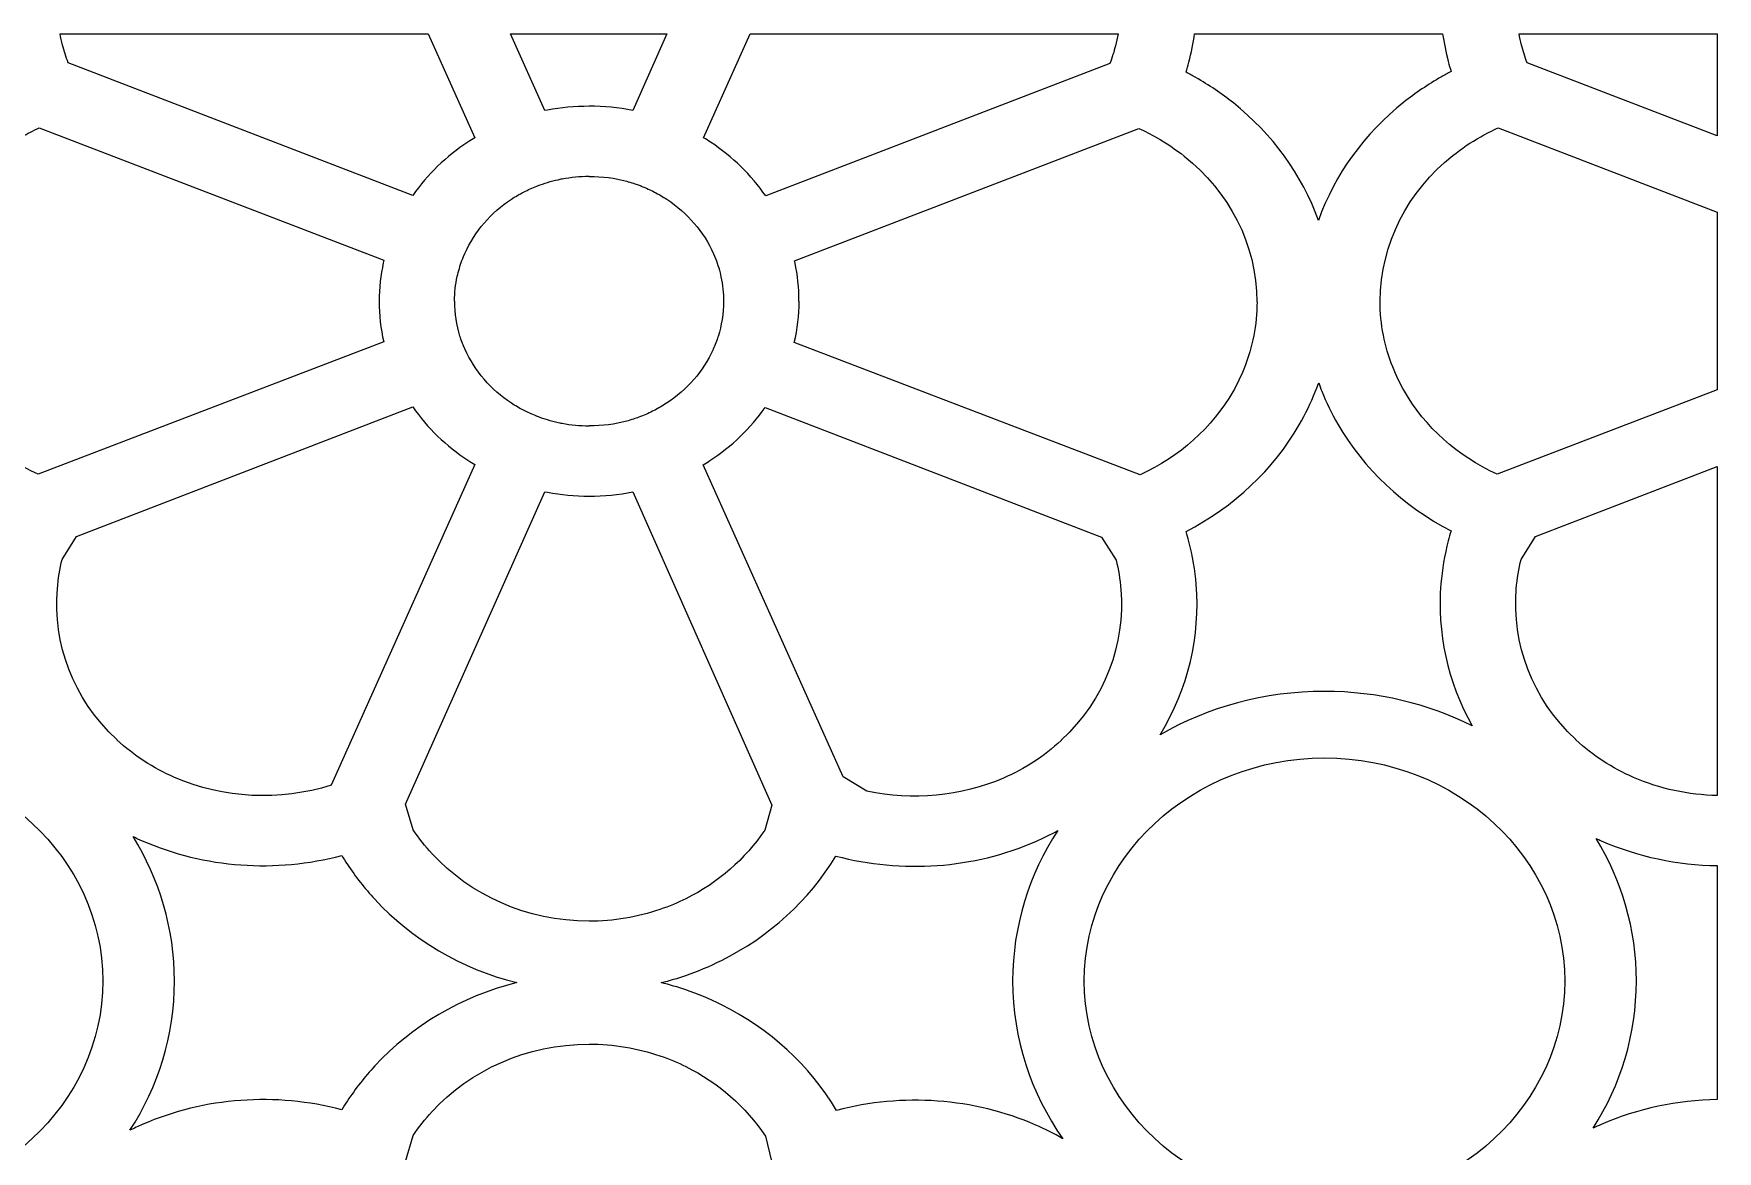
# Model space of a CAD drawing. Header units: millimetres. Extents: x -1200 to 1200, y -590 to 590.
# Drawn here: x 591 to 1200, y 186 to 590 of the extents above; entities that cross this region are included whole.
import ezdxf

# ---------------------------------------------------------------- set-up
doc = ezdxf.new("R2010")
doc.units = ezdxf.units.MM
doc.header["$MEASUREMENT"] = 0
doc.layers.add('Layer 1', color=7, linetype='Continuous')

msp = doc.modelspace()

# ---------------------------------------------------------------- linework, layer by layer
at = {"layer": 'Layer 1', "color": 250, "lineweight": 20}
for points, knots in [([(603.0901, 579.4462), (603.0901, 579.4462), (727.7977, 531.4489), (727.7977, 531.4489), (733.0693, 538.9867), (739.8693, 545.5482), (747.7962, 550.7576), (748.622, 551.3007), (749.4412, 551.8198), (750.2592, 552.3175), (750.2592, 552.3175), (733.3862, 589.9734), (733.3862, 589.9734), (733.3862, 589.9734), (600.1613, 589.9734), (600.1613, 589.9734), (600.4269, 588.5803), (600.7352, 587.2073), (601.0865, 585.857), (601.6493, 583.6913), (602.3163, 581.5514), (603.0901, 579.4462)], [0, 0, 0, 0, 0.14285714, 0.14285714, 0.14285714, 0.28571429, 0.28571429, 0.28571429, 0.42857143, 0.42857143, 0.42857143, 0.57142857, 0.57142857, 0.57142857, 0.71428571, 0.71428571, 0.71428571, 0.85714286, 0.85714286, 0.85714286, 1, 1, 1, 1]), ([(763.1839, 589.9734), (763.1839, 589.9734), (775.5989, 562.125), (775.5989, 562.125), (775.5989, 562.125), (776.5829, 562.3096), (776.5829, 562.3096), (781.443, 563.2189), (786.4668, 563.6978), (791.6061, 563.6991), (791.6061, 563.6991), (791.6061, 563.7483), (791.6061, 563.7483), (791.6061, 563.7483), (791.6209, 563.7483), (791.6209, 563.7483), (796.9874, 563.7483), (802.2862, 563.2022), (807.4541, 562.17), (807.4541, 562.17), (819.8026, 589.9734), (819.8026, 589.9734), (819.8026, 589.9734), (763.1839, 589.9734), (763.1839, 589.9734)], [0, 0, 0, 0, 0.125, 0.125, 0.125, 0.25, 0.25, 0.25, 0.375, 0.375, 0.375, 0.5, 0.5, 0.5, 0.625, 0.625, 0.625, 0.75, 0.75, 0.75, 0.875, 0.875, 0.875, 1, 1, 1, 1]), ([(855.5616, 531.2643), (855.5616, 531.2643), (980.1488, 579.2144), (980.1488, 579.2144), (980.9225, 581.3197), (981.5923, 583.4609), (982.1555, 585.6269), (982.5261, 587.0516), (982.8491, 588.5013), (983.1242, 589.9734), (983.1242, 589.9734), (849.9596, 589.9734), (849.9596, 589.9734), (849.9596, 589.9734), (833.0729, 552.2871), (833.0729, 552.2871), (833.9341, 551.7663), (834.7802, 551.2339), (835.6069, 550.6878), (843.5149, 545.4673), (850.2996, 538.8663), (855.5616, 531.2643)], [0, 0, 0, 0, 0.14285714, 0.14285714, 0.14285714, 0.28571429, 0.28571429, 0.28571429, 0.42857143, 0.42857143, 0.42857143, 0.57142857, 0.57142857, 0.57142857, 0.71428571, 0.71428571, 0.71428571, 0.85714286, 0.85714286, 0.85714286, 1, 1, 1, 1]), ([(1010.7658, 589.9734), (1010.2798, 586.5628), (1009.5875, 583.1216), (1008.6888, 579.6663), (1008.3713, 578.446), (1008.0263, 577.2274), (1007.6553, 576.0135), (1008.8387, 575.398), (1010.0128, 574.762), (1011.174, 574.1036), (1015.9933, 571.3705), (1020.5518, 568.2882), (1024.8028, 564.898), (1038.901, 553.6556), (1049.6744, 539.0274), (1055.5895, 522.4078), (1061.4872, 539.1216), (1072.2918, 553.8334), (1086.4549, 565.1276), (1090.7066, 568.5182), (1095.2644, 571.6005), (1100.0839, 574.3332), (1101.2452, 574.9915), (1102.4173, 575.6272), (1103.6007, 576.2427), (1103.2297, 577.4574), (1102.8861, 578.676), (1102.5687, 579.8968), (1101.6903, 583.2744), (1101.0089, 586.6383), (1100.5247, 589.9734), (1100.5247, 589.9734), (1010.7658, 589.9734), (1010.7658, 589.9734)], [0, 0, 0, 0, 0.09090909, 0.09090909, 0.09090909, 0.18181818, 0.18181818, 0.18181818, 0.27272727, 0.27272727, 0.27272727, 0.36363636, 0.36363636, 0.36363636, 0.45454545, 0.45454545, 0.45454545, 0.54545455, 0.54545455, 0.54545455, 0.63636364, 0.63636364, 0.63636364, 0.72727273, 0.72727273, 0.72727273, 0.81818182, 0.81818182, 0.81818182, 0.90909091, 0.90909091, 0.90909091, 1, 1, 1, 1]), ([(1131.1055, 579.4462), (1131.1055, 579.4462), (1199.95, 552.9494), (1199.95, 552.9494), (1199.95, 552.9494), (1199.95, 589.9734), (1199.95, 589.9734), (1199.95, 589.9734), (1128.1766, 589.9734), (1128.1766, 589.9734), (1128.4421, 588.5803), (1128.7506, 587.2073), (1129.1019, 585.857), (1129.6647, 583.6913), (1130.3318, 581.5514), (1131.1055, 579.4462)], [0, 0, 0, 0, 0.2, 0.2, 0.2, 0.4, 0.4, 0.4, 0.6, 0.6, 0.6, 0.8, 0.8, 0.8, 1, 1, 1, 1]), ([(717.3349, 507.9795), (717.3349, 507.9795), (592.6479, 555.8988), (592.6479, 555.8988), (590.4502, 554.9055), (588.3322, 553.8313), (586.2982, 552.6782), (582.7285, 550.6535), (579.3507, 548.3696), (576.1997, 545.8562), (560.112, 533.0278), (549.9425, 514.1586), (549.9425, 493.1131), (549.9425, 493.1131), (549.9425, 493.105), (549.9425, 493.105), (549.9425, 493.105), (549.8894, 493.105), (549.8894, 493.105), (549.8899, 484.8224), (551.5031, 476.8199), (554.4603, 469.3533), (555.7072, 466.2034), (557.1157, 463.2766), (558.6666, 460.5863), (566.1166, 447.667), (577.8795, 437.1241), (592.2171, 430.5459), (592.2171, 430.5459), (717.3047, 478.4386), (717.3047, 478.4386), (716.1889, 483.244), (715.6007, 488.1736), (715.6007, 493.1654), (715.6007, 493.1654), (715.6007, 493.1791), (715.6007, 493.1791), (715.6007, 493.1791), (715.6537, 493.1791), (715.6537, 493.1791), (715.6551, 497.9369), (716.1686, 502.5924), (717.1437, 507.0968), (717.1437, 507.0968), (717.3349, 507.9795), (717.3349, 507.9795)], [0, 0, 0, 0, 0.06666667, 0.06666667, 0.06666667, 0.13333333, 0.13333333, 0.13333333, 0.2, 0.2, 0.2, 0.26666667, 0.26666667, 0.26666667, 0.33333333, 0.33333333, 0.33333333, 0.4, 0.4, 0.4, 0.46666667, 0.46666667, 0.46666667, 0.53333333, 0.53333333, 0.53333333, 0.6, 0.6, 0.6, 0.66666667, 0.66666667, 0.66666667, 0.73333333, 0.73333333, 0.73333333, 0.8, 0.8, 0.8, 0.86666667, 0.86666667, 0.86666667, 0.93333333, 0.93333333, 0.93333333, 1, 1, 1, 1]), ([(990.5932, 555.6688), (990.5932, 555.6688), (865.9848, 507.7799), (865.9848, 507.7799), (866.0858, 507.3679), (866.1504, 507.1053), (866.1748, 506.9901), (866.1748, 506.9901), (866.1748, 506.9404), (866.1748, 506.9404), (867.0998, 502.6254), (867.5869, 498.026), (867.5884, 493.1791), (867.5884, 493.1791), (867.6415, 493.1791), (867.6415, 493.1791), (867.6415, 493.1791), (867.6415, 493.1654), (867.6415, 493.1654), (867.6415, 488.082), (867.0389, 483.0812), (865.8989, 478.2244), (865.8989, 478.2244), (991.0246, 430.3167), (991.0246, 430.3167), (1005.3612, 436.8946), (1017.1251, 447.437), (1024.5754, 460.3558), (1026.1265, 463.0462), (1027.5349, 465.9734), (1028.7819, 469.1229), (1031.7389, 476.5899), (1033.3523, 484.5919), (1033.3526, 492.8754), (1033.3526, 492.8754), (1033.2996, 492.8754), (1033.2996, 492.8754), (1033.2996, 492.8754), (1033.2996, 492.8827), (1033.2996, 492.8827), (1033.2996, 513.9286), (1023.1302, 532.7982), (1007.0428, 545.6266), (1003.8915, 548.1401), (1000.514, 550.4239), (996.9443, 552.4482), (994.9108, 553.6017), (992.7904, 554.6755), (990.5932, 555.6688)], [0, 0, 0, 0, 0.0625, 0.0625, 0.0625, 0.125, 0.125, 0.125, 0.1875, 0.1875, 0.1875, 0.25, 0.25, 0.25, 0.3125, 0.3125, 0.3125, 0.375, 0.375, 0.375, 0.4375, 0.4375, 0.4375, 0.5, 0.5, 0.5, 0.5625, 0.5625, 0.5625, 0.625, 0.625, 0.625, 0.6875, 0.6875, 0.6875, 0.75, 0.75, 0.75, 0.8125, 0.8125, 0.8125, 0.875, 0.875, 0.875, 0.9375, 0.9375, 0.9375, 1, 1, 1, 1]), ([(1199.95, 525.4275), (1199.95, 525.4275), (1120.6633, 555.8988), (1120.6633, 555.8988), (1118.4656, 554.9055), (1116.3476, 553.8313), (1114.3136, 552.6782), (1110.7439, 550.6535), (1107.366, 548.3696), (1104.2152, 545.8562), (1088.1273, 533.0278), (1077.9578, 514.1586), (1077.9578, 493.1131), (1077.9578, 493.1131), (1077.9578, 493.105), (1077.9578, 493.105), (1077.9578, 493.105), (1077.9047, 493.105), (1077.9047, 493.105), (1077.9052, 484.8224), (1079.5186, 476.8199), (1082.4756, 469.3533), (1083.7225, 466.2034), (1085.131, 463.2766), (1086.682, 460.5863), (1094.1319, 447.667), (1105.8948, 437.1241), (1120.2324, 430.5459), (1120.2324, 430.5459), (1199.95, 461.0676), (1199.95, 461.0676), (1199.95, 461.0676), (1199.95, 525.4275), (1199.95, 525.4275)], [0, 0, 0, 0, 0.09090909, 0.09090909, 0.09090909, 0.18181818, 0.18181818, 0.18181818, 0.27272727, 0.27272727, 0.27272727, 0.36363636, 0.36363636, 0.36363636, 0.45454545, 0.45454545, 0.45454545, 0.54545455, 0.54545455, 0.54545455, 0.63636364, 0.63636364, 0.63636364, 0.72727273, 0.72727273, 0.72727273, 0.81818182, 0.81818182, 0.81818182, 0.90909091, 0.90909091, 0.90909091, 1, 1, 1, 1]), ([(745.6851, 478.1927), (745.8319, 477.8038), (745.9818, 477.4226), (746.1345, 477.0499), (746.1345, 477.0499), (746.654, 475.887), (746.654, 475.887), (750.2167, 467.9098), (756.112, 461.1058), (763.5241, 456.2344), (764.8584, 455.3577), (766.378, 454.4792), (768.0752, 453.6049), (769.4025, 452.9213), (770.8616, 452.26), (772.4504, 451.6303), (772.4504, 451.6303), (772.5007, 451.6111), (772.5007, 451.6111), (772.5007, 451.6111), (772.556, 451.5897), (772.556, 451.5897), (772.556, 451.5897), (772.9795, 451.4265), (772.9795, 451.4265), (775.3536, 450.5111), (777.841, 449.7624), (780.4212, 449.1992), (781.6958, 448.9207), (781.6658, 448.9053), (781.9326, 448.8556), (785.0547, 448.2714), (788.2905, 447.9634), (791.6061, 447.963), (791.6061, 447.963), (791.6061, 448.0127), (791.6061, 448.0127), (791.6061, 448.0127), (791.6209, 448.0127), (791.6209, 448.0127), (796.4614, 448.0127), (801.024, 448.623), (805.2313, 449.7585), (805.9722, 449.9586), (806.804, 450.2091), (807.7243, 450.5081), (808.3913, 450.7253), (809.0335, 450.9484), (809.6527, 451.1763), (809.6527, 451.1763), (810.1721, 451.3832), (810.1721, 451.3832), (810.1721, 451.3832), (810.179, 451.3858), (810.179, 451.3858), (810.179, 451.3858), (810.2855, 451.4355), (810.2855, 451.4355), (811.9308, 452.0707), (813.5462, 452.7963), (815.1226, 453.6045), (816.6653, 454.3952), (818.1646, 455.2681), (819.6122, 456.2152), (827.0521, 461.0827), (832.9515, 467.8246), (836.5018, 475.6904), (836.5018, 475.6904), (836.5518, 475.8001), (836.5518, 475.8001), (836.5518, 475.8001), (836.5503, 475.8005), (836.5503, 475.8005), (836.8871, 476.5509), (837.2022, 477.3082), (837.4924, 478.0694), (837.8304, 478.9556), (838.1082, 479.7385), (838.3209, 480.411), (839.5771, 484.3799), (840.2525, 488.6572), (840.2525, 493.1654), (840.2525, 493.1654), (840.2525, 493.1791), (840.2525, 493.1791), (840.2525, 493.1791), (840.3059, 493.1791), (840.3059, 493.1791), (840.3055, 496.0694), (839.9687, 499.0318), (839.3298, 502.0253), (839.3298, 502.0253), (839.3202, 502.0232), (839.3202, 502.0232), (839.3202, 502.0232), (839.0143, 503.4555), (839.0143, 503.4555), (838.4154, 505.849), (837.6331, 508.126), (836.6868, 510.2698), (836.6868, 510.2698), (836.6508, 510.3521), (836.6508, 510.3521), (833.1287, 518.2915), (827.2288, 525.1033), (819.7724, 530.0265), (818.292, 531.0039), (816.787, 531.8901), (815.267, 532.6761), (813.9148, 533.3751), (812.2946, 534.0947), (810.4088, 534.8289), (810.4088, 534.8289), (810.4207, 534.8546), (810.4207, 534.8546), (810.4207, 534.8546), (808.6668, 535.5056), (808.6668, 535.5056), (808.3577, 535.6127), (808.0444, 535.719), (807.7248, 535.823), (806.8044, 536.122), (805.9727, 536.3726), (805.2318, 536.5726), (801.024, 537.7081), (796.4614, 538.3185), (791.6209, 538.3185), (791.6209, 538.3185), (791.6061, 538.3185), (791.6061, 538.3185), (791.6061, 538.3185), (791.6061, 538.3682), (791.6061, 538.3682), (788.2909, 538.3677), (785.0556, 538.0598), (781.9326, 537.4751), (781.6446, 537.4216), (781.7051, 537.4121), (780.4212, 537.132), (777.8414, 536.5692), (775.3536, 535.8196), (772.979, 534.9043), (772.979, 534.9043), (772.7604, 534.8199), (772.7604, 534.8199), (771.0507, 534.1534), (769.4877, 533.4535), (768.0742, 532.7258), (766.3775, 531.852), (764.8579, 530.9731), (763.5237, 530.0963), (756.112, 525.2249), (750.2172, 518.4213), (746.654, 510.4437), (746.654, 510.4437), (746.1501, 509.3164), (746.1501, 509.3164), (745.4065, 507.4972), (744.7735, 505.5659), (744.2588, 503.5288), (743.9551, 502.3282), (743.9464, 502.3851), (743.8911, 502.1303), (743.2664, 499.2429), (742.9366, 496.2489), (742.9361, 493.1791), (742.9361, 493.1791), (742.9896, 493.1791), (742.9896, 493.1791), (742.9896, 493.1791), (742.9896, 493.1654), (742.9896, 493.1654), (742.9896, 488.6662), (743.6493, 484.4236), (744.8759, 480.5104), (745.0915, 479.8225), (745.3626, 479.0472), (745.6851, 478.1927)], [0, 0, 0, 0, 0.01694915, 0.01694915, 0.01694915, 0.03389831, 0.03389831, 0.03389831, 0.05084746, 0.05084746, 0.05084746, 0.06779661, 0.06779661, 0.06779661, 0.08474576, 0.08474576, 0.08474576, 0.10169492, 0.10169492, 0.10169492, 0.11864407, 0.11864407, 0.11864407, 0.13559322, 0.13559322, 0.13559322, 0.15254237, 0.15254237, 0.15254237, 0.16949153, 0.16949153, 0.16949153, 0.18644068, 0.18644068, 0.18644068, 0.20338983, 0.20338983, 0.20338983, 0.22033898, 0.22033898, 0.22033898, 0.23728814, 0.23728814, 0.23728814, 0.25423729, 0.25423729, 0.25423729, 0.27118644, 0.27118644, 0.27118644, 0.28813559, 0.28813559, 0.28813559, 0.30508475, 0.30508475, 0.30508475, 0.3220339, 0.3220339, 0.3220339, 0.33898305, 0.33898305, 0.33898305, 0.3559322, 0.3559322, 0.3559322, 0.37288136, 0.37288136, 0.37288136, 0.38983051, 0.38983051, 0.38983051, 0.40677966, 0.40677966, 0.40677966, 0.42372881, 0.42372881, 0.42372881, 0.44067797, 0.44067797, 0.44067797, 0.45762712, 0.45762712, 0.45762712, 0.47457627, 0.47457627, 0.47457627, 0.49152542, 0.49152542, 0.49152542, 0.50847458, 0.50847458, 0.50847458, 0.52542373, 0.52542373, 0.52542373, 0.54237288, 0.54237288, 0.54237288, 0.55932203, 0.55932203, 0.55932203, 0.57627119, 0.57627119, 0.57627119, 0.59322034, 0.59322034, 0.59322034, 0.61016949, 0.61016949, 0.61016949, 0.62711864, 0.62711864, 0.62711864, 0.6440678, 0.6440678, 0.6440678, 0.66101695, 0.66101695, 0.66101695, 0.6779661, 0.6779661, 0.6779661, 0.69491525, 0.69491525, 0.69491525, 0.71186441, 0.71186441, 0.71186441, 0.72881356, 0.72881356, 0.72881356, 0.74576271, 0.74576271, 0.74576271, 0.76271186, 0.76271186, 0.76271186, 0.77966102, 0.77966102, 0.77966102, 0.79661017, 0.79661017, 0.79661017, 0.81355932, 0.81355932, 0.81355932, 0.83050847, 0.83050847, 0.83050847, 0.84745763, 0.84745763, 0.84745763, 0.86440678, 0.86440678, 0.86440678, 0.88135593, 0.88135593, 0.88135593, 0.89830508, 0.89830508, 0.89830508, 0.91525424, 0.91525424, 0.91525424, 0.93220339, 0.93220339, 0.93220339, 0.94915254, 0.94915254, 0.94915254, 0.96610169, 0.96610169, 0.96610169, 0.98305085, 0.98305085, 0.98305085, 1, 1, 1, 1]), ([(1055.6706, 463.6214), (1055.2877, 462.5317), (1054.8828, 461.4523), (1054.4589, 460.3815), (1052.8764, 456.3861), (1050.9301, 452.3941), (1048.6469, 448.4359), (1039.3094, 432.2425), (1025.0353, 418.8062), (1007.6697, 409.8071), (1008.035, 408.609), (1008.3759, 407.4084), (1008.6888, 406.2044), (1010.0451, 400.9895), (1010.9317, 395.8071), (1011.3478, 390.7126), (1012.8785, 371.9612), (1008.5347, 352.9511), (998.2914, 336.2656), (1015.5529, 346.2058), (1035.9348, 351.9489), (1057.7766, 351.9493), (1057.7766, 351.9493), (1057.7766, 351.9964), (1057.7766, 351.9964), (1057.7766, 351.9964), (1057.7799, 351.9964), (1057.7799, 351.9964), (1057.7799, 351.9964), (1057.7867, 351.9964), (1057.7867, 351.9964), (1057.7867, 351.9964), (1057.7867, 351.9493), (1057.7867, 351.9493), (1077.1302, 351.9484), (1095.3267, 347.4428), (1111.2263, 339.5076), (1102.2347, 355.4594), (1098.4717, 373.3207), (1099.9096, 390.9413), (1100.3248, 396.035), (1101.2119, 401.2174), (1102.5677, 406.4331), (1102.8806, 407.638), (1103.2188, 408.8386), (1103.5841, 410.0375), (1086.2197, 419.0371), (1071.9481, 432.4729), (1062.6105, 448.6655), (1060.3274, 452.6245), (1058.381, 456.6161), (1056.7986, 460.612), (1056.4047, 461.6074), (1056.0291, 462.6101), (1055.6706, 463.6214)], [0, 0, 0, 0, 0.05555556, 0.05555556, 0.05555556, 0.11111111, 0.11111111, 0.11111111, 0.16666667, 0.16666667, 0.16666667, 0.22222222, 0.22222222, 0.22222222, 0.27777778, 0.27777778, 0.27777778, 0.33333333, 0.33333333, 0.33333333, 0.38888889, 0.38888889, 0.38888889, 0.44444444, 0.44444444, 0.44444444, 0.5, 0.5, 0.5, 0.55555556, 0.55555556, 0.55555556, 0.61111111, 0.61111111, 0.61111111, 0.66666667, 0.66666667, 0.66666667, 0.72222222, 0.72222222, 0.72222222, 0.77777778, 0.77777778, 0.77777778, 0.83333333, 0.83333333, 0.83333333, 0.88888889, 0.88888889, 0.88888889, 0.94444444, 0.94444444, 0.94444444, 1, 1, 1, 1]), ([(606.1163, 408.0496), (606.1163, 408.0496), (600.8941, 399.7199), (600.8941, 399.7199), (600.0489, 396.2924), (599.4765, 392.7257), (599.1766, 389.0533), (597.5694, 369.3587), (604.7218, 349.3249), (620.7035, 334.4898), (620.7035, 334.4898), (620.7566, 334.4898), (620.7566, 334.4898), (620.7566, 334.4898), (620.7695, 334.4778), (620.7695, 334.4778), (620.7695, 334.4778), (620.7427, 334.4529), (620.7427, 334.4529), (623.9162, 331.5103), (627.2299, 328.9288), (630.6446, 326.7079), (634.0566, 324.4879), (637.7219, 322.5308), (641.5883, 320.8419), (659.293, 313.1059), (679.6915, 312.1751), (698.2801, 318.0064), (698.2801, 318.0064), (750.2592, 434.011), (750.2592, 434.011), (749.4417, 434.5088), (748.622, 435.03), (747.7966, 435.5732), (739.8688, 440.7829), (733.0679, 447.3423), (727.7962, 454.8809), (727.7962, 454.8809), (606.1163, 408.0496), (606.1163, 408.0496)], [0, 0, 0, 0, 0.07692308, 0.07692308, 0.07692308, 0.15384615, 0.15384615, 0.15384615, 0.23076923, 0.23076923, 0.23076923, 0.30769231, 0.30769231, 0.30769231, 0.38461538, 0.38461538, 0.38461538, 0.46153846, 0.46153846, 0.46153846, 0.53846154, 0.53846154, 0.53846154, 0.61538462, 0.61538462, 0.61538462, 0.69230769, 0.69230769, 0.69230769, 0.76923077, 0.76923077, 0.76923077, 0.84615385, 0.84615385, 0.84615385, 0.92307692, 0.92307692, 0.92307692, 1, 1, 1, 1]), ([(977.1262, 407.8196), (977.1262, 407.8196), (855.3244, 454.698), (855.3244, 454.698), (850.0331, 447.1603), (843.24, 440.6227), (835.3398, 435.4537), (834.5449, 434.9332), (833.7363, 434.4257), (832.9169, 433.9322), (832.9169, 433.9322), (883.5309, 320.9768), (883.5309, 320.9768), (883.5309, 320.9768), (892.107, 315.8827), (892.107, 315.8827), (908.6768, 312.2895), (926.1935, 313.8576), (941.6534, 320.6128), (945.5203, 322.3021), (949.1864, 324.2587), (952.5974, 326.4783), (956.0126, 328.6992), (959.3263, 331.2799), (962.4993, 334.2225), (962.4993, 334.2225), (962.4726, 334.2473), (962.4726, 334.2473), (962.4726, 334.2473), (962.4856, 334.2589), (962.4856, 334.2589), (978.4991, 349.1262), (985.6713, 369.1587), (984.0654, 388.825), (983.7656, 392.4962), (983.1917, 396.0628), (982.346, 399.489), (982.346, 399.489), (977.1262, 407.8196), (977.1262, 407.8196)], [0, 0, 0, 0, 0.07692308, 0.07692308, 0.07692308, 0.15384615, 0.15384615, 0.15384615, 0.23076923, 0.23076923, 0.23076923, 0.30769231, 0.30769231, 0.30769231, 0.38461538, 0.38461538, 0.38461538, 0.46153846, 0.46153846, 0.46153846, 0.53846154, 0.53846154, 0.53846154, 0.61538462, 0.61538462, 0.61538462, 0.69230769, 0.69230769, 0.69230769, 0.76923077, 0.76923077, 0.76923077, 0.84615385, 0.84615385, 0.84615385, 0.92307692, 0.92307692, 0.92307692, 1, 1, 1, 1]), ([(1134.1318, 408.0496), (1134.1318, 408.0496), (1128.9095, 399.7199), (1128.9095, 399.7199), (1128.0643, 396.2924), (1127.4919, 392.7257), (1127.192, 389.0533), (1125.5847, 369.3587), (1132.7371, 349.3249), (1148.7188, 334.4898), (1148.7188, 334.4898), (1148.7719, 334.4898), (1148.7719, 334.4898), (1148.7719, 334.4898), (1148.7849, 334.4778), (1148.7849, 334.4778), (1148.7849, 334.4778), (1148.7581, 334.4529), (1148.7581, 334.4529), (1151.9316, 331.5103), (1155.2452, 328.9288), (1158.66, 326.7079), (1162.0719, 324.4879), (1165.7372, 322.5308), (1169.6035, 320.8419), (1179.1694, 316.6621), (1189.5217, 314.4702), (1199.95, 314.2568), (1199.95, 314.2568), (1199.95, 433.3812), (1199.95, 433.3812), (1199.95, 433.3812), (1134.1318, 408.0496), (1134.1318, 408.0496)], [0, 0, 0, 0, 0.09090909, 0.09090909, 0.09090909, 0.18181818, 0.18181818, 0.18181818, 0.27272727, 0.27272727, 0.27272727, 0.36363636, 0.36363636, 0.36363636, 0.45454545, 0.45454545, 0.45454545, 0.54545455, 0.54545455, 0.54545455, 0.63636364, 0.63636364, 0.63636364, 0.72727273, 0.72727273, 0.72727273, 0.81818182, 0.81818182, 0.81818182, 0.90909091, 0.90909091, 0.90909091, 1, 1, 1, 1]), ([(855.1897, 301.7256), (855.1897, 301.7256), (857.8059, 310.7895), (857.8059, 310.7895), (857.8059, 310.7895), (807.4541, 424.1599), (807.4541, 424.1599), (802.2862, 423.1268), (796.9879, 422.5828), (791.6209, 422.5828), (791.6209, 422.5828), (791.6061, 422.5828), (791.6061, 422.5828), (791.6061, 422.5828), (791.6061, 422.6321), (791.6061, 422.6321), (786.4673, 422.6334), (781.443, 423.1122), (776.5829, 424.0211), (776.5829, 424.0211), (775.5994, 424.2057), (775.5994, 424.2057), (775.5994, 424.2057), (725.1968, 311.1484), (725.1968, 311.1484), (725.1968, 311.1484), (727.9195, 301.9034), (727.9195, 301.9034), (729.9871, 298.837), (732.2961, 295.9273), (734.8195, 293.1997), (748.6363, 278.2626), (768.9595, 268.8214), (791.6269, 268.8214), (791.6269, 268.8214), (791.6351, 268.8214), (791.6351, 268.8214), (791.6351, 268.8214), (791.6351, 268.7717), (791.6351, 268.7717), (800.5562, 268.7722), (809.1742, 270.2705), (817.217, 273.0152), (820.6092, 274.1734), (823.7615, 275.4802), (826.6595, 276.9211), (838.2927, 282.704), (848.1347, 291.2873), (855.1897, 301.7256)], [0, 0, 0, 0, 0.0625, 0.0625, 0.0625, 0.125, 0.125, 0.125, 0.1875, 0.1875, 0.1875, 0.25, 0.25, 0.25, 0.3125, 0.3125, 0.3125, 0.375, 0.375, 0.375, 0.4375, 0.4375, 0.4375, 0.5, 0.5, 0.5, 0.5625, 0.5625, 0.5625, 0.625, 0.625, 0.625, 0.6875, 0.6875, 0.6875, 0.75, 0.75, 0.75, 0.8125, 0.8125, 0.8125, 0.875, 0.875, 0.875, 0.9375, 0.9375, 0.9375, 1, 1, 1, 1]), ([(615.5709, 247.1523), (615.5709, 247.1523), (615.5709, 247.1553), (615.5709, 247.1553), (615.5709, 247.1553), (615.6216, 247.1553), (615.6216, 247.1553), (615.6211, 269.3949), (605.8742, 289.5645), (590.1204, 304.1911), (574.3678, 318.8168), (552.6468, 327.8657), (528.6961, 327.8669), (528.6961, 327.8669), (528.6961, 327.8198), (528.6961, 327.8198), (528.6961, 327.8198), (528.6892, 327.8198), (528.6892, 327.8198), (528.6892, 327.8198), (528.686, 327.8198), (528.686, 327.8198), (528.686, 327.8198), (528.686, 327.8669), (528.686, 327.8669), (504.7335, 327.8665), (483.0096, 318.8168), (467.2562, 304.1894), (451.5042, 289.5632), (441.7582, 269.3958), (441.7568, 247.1587), (441.7568, 247.1587), (441.8075, 247.1587), (441.8075, 247.1587), (441.8075, 247.1587), (441.8075, 247.1523), (441.8075, 247.1523), (441.8075, 247.1523), (441.8075, 247.1493), (441.8075, 247.1493), (441.8075, 247.1493), (441.7568, 247.1493), (441.7568, 247.1493), (441.7572, 224.91), (451.5042, 204.7405), (467.2585, 190.1139), (483.011, 175.4886), (504.7321, 166.4397), (528.6822, 166.4385), (528.6822, 166.4385), (528.6822, 166.4856), (528.6822, 166.4856), (528.6822, 166.4856), (528.6892, 166.4856), (528.6892, 166.4856), (528.6892, 166.4856), (528.6923, 166.4856), (528.6923, 166.4856), (528.6923, 166.4856), (528.6923, 166.4385), (528.6923, 166.4385), (552.6453, 166.4389), (574.3688, 175.4886), (590.1226, 190.1156), (605.8751, 204.7417), (615.6201, 224.9087), (615.6216, 247.1458), (615.6216, 247.1458), (615.5709, 247.1458), (615.5709, 247.1458), (615.5709, 247.1458), (615.5709, 247.1523), (615.5709, 247.1523)], [0, 0, 0, 0, 0.04166667, 0.04166667, 0.04166667, 0.08333333, 0.08333333, 0.08333333, 0.125, 0.125, 0.125, 0.16666667, 0.16666667, 0.16666667, 0.20833333, 0.20833333, 0.20833333, 0.25, 0.25, 0.25, 0.29166667, 0.29166667, 0.29166667, 0.33333333, 0.33333333, 0.33333333, 0.375, 0.375, 0.375, 0.41666667, 0.41666667, 0.41666667, 0.45833333, 0.45833333, 0.45833333, 0.5, 0.5, 0.5, 0.54166667, 0.54166667, 0.54166667, 0.58333333, 0.58333333, 0.58333333, 0.625, 0.625, 0.625, 0.66666667, 0.66666667, 0.66666667, 0.70833333, 0.70833333, 0.70833333, 0.75, 0.75, 0.75, 0.79166667, 0.79166667, 0.79166667, 0.83333333, 0.83333333, 0.83333333, 0.875, 0.875, 0.875, 0.91666667, 0.91666667, 0.91666667, 0.95833333, 0.95833333, 0.95833333, 1, 1, 1, 1]), ([(1144.6614, 247.1523), (1144.6614, 247.1523), (1144.6614, 247.1553), (1144.6614, 247.1553), (1144.6614, 247.1553), (1144.7123, 247.1553), (1144.7123, 247.1553), (1144.7118, 269.3949), (1134.9649, 289.5645), (1119.2111, 304.1911), (1103.4586, 318.8168), (1081.7375, 327.8657), (1057.7867, 327.8669), (1057.7867, 327.8669), (1057.7867, 327.8198), (1057.7867, 327.8198), (1057.7867, 327.8198), (1057.7799, 327.8198), (1057.7799, 327.8198), (1057.7799, 327.8198), (1057.7766, 327.8198), (1057.7766, 327.8198), (1057.7766, 327.8198), (1057.7766, 327.8669), (1057.7766, 327.8669), (1033.8241, 327.8665), (1012.1003, 318.8168), (996.3468, 304.1894), (980.5949, 289.5632), (970.8489, 269.3958), (970.8475, 247.1587), (970.8475, 247.1587), (970.8982, 247.1587), (970.8982, 247.1587), (970.8982, 247.1587), (970.8982, 247.1523), (970.8982, 247.1523), (970.8982, 247.1523), (970.8982, 247.1493), (970.8982, 247.1493), (970.8982, 247.1493), (970.8475, 247.1493), (970.8475, 247.1493), (970.848, 224.91), (980.5949, 204.7405), (996.3492, 190.1139), (1012.1016, 175.4886), (1033.8228, 166.4397), (1057.7729, 166.4385), (1057.7729, 166.4385), (1057.7729, 166.4856), (1057.7729, 166.4856), (1057.7729, 166.4856), (1057.7799, 166.4856), (1057.7799, 166.4856), (1057.7799, 166.4856), (1057.7831, 166.4856), (1057.7831, 166.4856), (1057.7831, 166.4856), (1057.7831, 166.4385), (1057.7831, 166.4385), (1081.7361, 166.4389), (1103.4595, 175.4886), (1119.2133, 190.1156), (1134.9659, 204.7417), (1144.7109, 224.9087), (1144.7123, 247.1458), (1144.7123, 247.1458), (1144.6614, 247.1458), (1144.6614, 247.1458), (1144.6614, 247.1458), (1144.6614, 247.1523), (1144.6614, 247.1523)], [0, 0, 0, 0, 0.04166667, 0.04166667, 0.04166667, 0.08333333, 0.08333333, 0.08333333, 0.125, 0.125, 0.125, 0.16666667, 0.16666667, 0.16666667, 0.20833333, 0.20833333, 0.20833333, 0.25, 0.25, 0.25, 0.29166667, 0.29166667, 0.29166667, 0.33333333, 0.33333333, 0.33333333, 0.375, 0.375, 0.375, 0.41666667, 0.41666667, 0.41666667, 0.45833333, 0.45833333, 0.45833333, 0.5, 0.5, 0.5, 0.54166667, 0.54166667, 0.54166667, 0.58333333, 0.58333333, 0.58333333, 0.625, 0.625, 0.625, 0.66666667, 0.66666667, 0.66666667, 0.70833333, 0.70833333, 0.70833333, 0.75, 0.75, 0.75, 0.79166667, 0.79166667, 0.79166667, 0.83333333, 0.83333333, 0.83333333, 0.875, 0.875, 0.875, 0.91666667, 0.91666667, 0.91666667, 0.95833333, 0.95833333, 0.95833333, 1, 1, 1, 1]), ([(625.4676, 193.1366), (626.9457, 193.8708), (628.433, 194.5651), (629.9273, 195.2179), (652.4994, 205.0797), (678.2379, 206.8418), (702.1291, 200.5493), (702.78, 201.6257), (703.454, 202.6931), (704.1486, 203.7493), (707.0925, 208.2241), (710.4121, 212.4564), (714.0641, 216.4034), (727.4355, 230.8595), (745.2528, 241.5467), (765.4973, 246.5556), (745.2528, 251.5645), (727.4355, 262.2543), (714.0641, 276.7104), (710.4121, 280.6574), (707.0925, 284.8897), (704.1486, 289.3645), (703.454, 290.4207), (702.7795, 291.4864), (702.1291, 292.5628), (678.2379, 286.2698), (652.4986, 288.0328), (629.9268, 297.8951), (628.8021, 298.3864), (627.6802, 298.9008), (626.5641, 299.4379), (636.1003, 284.0579), (641.5586, 266.2056), (641.5591, 247.1553), (641.5591, 247.1553), (641.6098, 247.1553), (641.6098, 247.1553), (641.6098, 247.1553), (641.6098, 247.1523), (641.6098, 247.1523), (641.6098, 247.1523), (641.6098, 247.1458), (641.6098, 247.1458), (641.6098, 247.1458), (641.5591, 247.1458), (641.5591, 247.1458), (641.5578, 227.3789), (635.68, 208.9), (625.4676, 193.1366)], [0, 0, 0, 0, 0.0625, 0.0625, 0.0625, 0.125, 0.125, 0.125, 0.1875, 0.1875, 0.1875, 0.25, 0.25, 0.25, 0.3125, 0.3125, 0.3125, 0.375, 0.375, 0.375, 0.4375, 0.4375, 0.4375, 0.5, 0.5, 0.5, 0.5625, 0.5625, 0.5625, 0.625, 0.625, 0.625, 0.6875, 0.6875, 0.6875, 0.75, 0.75, 0.75, 0.8125, 0.8125, 0.8125, 0.875, 0.875, 0.875, 0.9375, 0.9375, 0.9375, 1, 1, 1, 1]), ([(961.2524, 301.5577), (958.6349, 300.1301), (955.9868, 298.8331), (953.3149, 297.6659), (930.6941, 287.7822), (904.8899, 286.0312), (880.9548, 292.3731), (871.2628, 276.3587), (856.8514, 263.1979), (839.4977, 254.5709), (835.2346, 252.4511), (830.9351, 250.644), (826.6318, 249.1748), (823.712, 248.1781), (820.7246, 247.303), (817.6793, 246.556), (820.7246, 245.809), (823.712, 244.9357), (826.6318, 243.939), (830.9351, 242.4698), (835.2346, 240.6627), (839.4977, 238.5429), (856.995, 229.8444), (871.5013, 216.5341), (881.1938, 200.3407), (905.062, 206.6075), (930.7699, 204.8385), (953.3149, 194.9878), (956.6014, 193.5521), (959.8514, 191.918), (963.052, 190.0882), (951.5774, 206.4966), (944.9103, 226.0918), (944.91, 247.1493), (944.91, 247.1493), (944.8591, 247.1493), (944.8591, 247.1493), (944.8591, 247.1493), (944.8591, 247.1523), (944.8591, 247.1523), (944.8591, 247.1523), (944.8591, 247.1587), (944.8591, 247.1587), (944.8591, 247.1587), (944.91, 247.1587), (944.91, 247.1587), (944.9112, 267.0893), (950.8831, 285.7096), (961.2524, 301.5577)], [0, 0, 0, 0, 0.0625, 0.0625, 0.0625, 0.125, 0.125, 0.125, 0.1875, 0.1875, 0.1875, 0.25, 0.25, 0.25, 0.3125, 0.3125, 0.3125, 0.375, 0.375, 0.375, 0.4375, 0.4375, 0.4375, 0.5, 0.5, 0.5, 0.5625, 0.5625, 0.5625, 0.625, 0.625, 0.625, 0.6875, 0.6875, 0.6875, 0.75, 0.75, 0.75, 0.8125, 0.8125, 0.8125, 0.875, 0.875, 0.875, 0.9375, 0.9375, 0.9375, 1, 1, 1, 1]), ([(1155.0487, 193.8978), (1156.0097, 194.3548), (1156.9752, 194.7951), (1157.9426, 195.2179), (1171.1922, 201.0066), (1185.5327, 204.0032), (1199.95, 204.2195), (1199.95, 204.2195), (1199.95, 288.8926), (1199.95, 288.8926), (1185.5323, 289.1092), (1171.1915, 292.106), (1157.9421, 297.8951), (1157.324, 298.1654), (1156.7062, 298.4416), (1156.0909, 298.7256), (1165.3562, 283.5075), (1170.6494, 265.9126), (1170.6498, 247.1553), (1170.6498, 247.1553), (1170.7006, 247.1553), (1170.7006, 247.1553), (1170.7006, 247.1553), (1170.7006, 247.1523), (1170.7006, 247.1523), (1170.7006, 247.1523), (1170.7006, 247.1458), (1170.7006, 247.1458), (1170.7006, 247.1458), (1170.6498, 247.1458), (1170.6498, 247.1458), (1170.6484, 227.6967), (1164.9595, 209.4932), (1155.0487, 193.8978)], [0, 0, 0, 0, 0.09090909, 0.09090909, 0.09090909, 0.18181818, 0.18181818, 0.18181818, 0.27272727, 0.27272727, 0.27272727, 0.36363636, 0.36363636, 0.36363636, 0.45454545, 0.45454545, 0.45454545, 0.54545455, 0.54545455, 0.54545455, 0.63636364, 0.63636364, 0.63636364, 0.72727273, 0.72727273, 0.72727273, 0.81818182, 0.81818182, 0.81818182, 0.90909091, 0.90909091, 0.90909091, 1, 1, 1, 1]), ([(857.6574, 181.9889), (857.6574, 181.9889), (855.4337, 191.0237), (855.4337, 191.0237), (848.3626, 201.6265), (838.4279, 210.3421), (826.6595, 216.1927), (823.7619, 217.6332), (820.6092, 218.9404), (817.217, 220.0986), (809.1742, 222.8433), (800.5562, 224.3416), (791.6351, 224.3421), (791.6351, 224.3421), (791.6351, 224.2924), (791.6351, 224.2924), (791.6351, 224.2924), (791.6269, 224.2924), (791.6269, 224.2924), (768.9595, 224.2924), (748.6363, 214.8512), (734.8195, 199.9141), (732.2966, 197.1869), (729.9876, 194.2764), (727.9203, 191.2104), (727.9203, 191.2104), (725.2386, 181.8729), (725.2386, 181.8729), (725.2386, 181.8729), (775.5989, 68.908), (775.5989, 68.908), (775.5989, 68.908), (776.5829, 69.0927), (776.5829, 69.0927), (781.443, 70.002), (786.4668, 70.4809), (791.6061, 70.4822), (791.6061, 70.4822), (791.6061, 70.5314), (791.6061, 70.5314), (791.6061, 70.5314), (791.6209, 70.5314), (791.6209, 70.5314), (796.9874, 70.5314), (802.2862, 69.9853), (807.4541, 68.953), (807.4541, 68.953), (857.6574, 181.9889), (857.6574, 181.9889)], [0, 0, 0, 0, 0.0625, 0.0625, 0.0625, 0.125, 0.125, 0.125, 0.1875, 0.1875, 0.1875, 0.25, 0.25, 0.25, 0.3125, 0.3125, 0.3125, 0.375, 0.375, 0.375, 0.4375, 0.4375, 0.4375, 0.5, 0.5, 0.5, 0.5625, 0.5625, 0.5625, 0.625, 0.625, 0.625, 0.6875, 0.6875, 0.6875, 0.75, 0.75, 0.75, 0.8125, 0.8125, 0.8125, 0.875, 0.875, 0.875, 0.9375, 0.9375, 0.9375, 1, 1, 1, 1])]:
    msp.add_open_spline(points, degree=3, knots=knots, dxfattribs=at)

doc.saveas('drawing.dxf')
